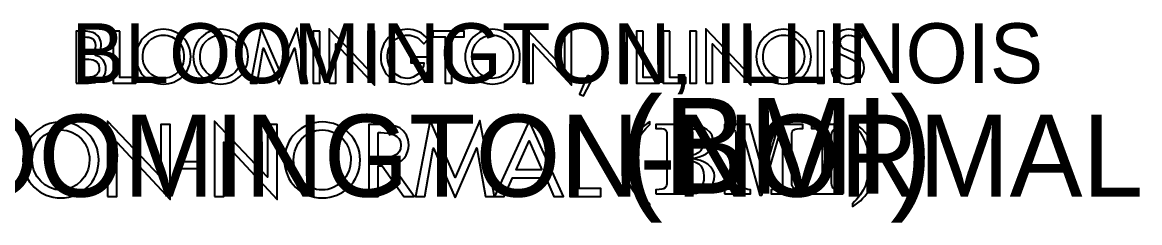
# Model space of a CAD drawing. Extents: x 0.25 to 5.47, y 0.33 to 5.65.
# Drawn here: x 4.092 to 5.466, y 0.332 to 0.578 of the extents above; entities that cross this region are included whole.
import ezdxf

# ---------------------------------------------------------------- set-up
doc = ezdxf.new("R2010")
doc.units = 0
doc.header["$MEASUREMENT"] = 0

msp = doc.modelspace()

# ---------------------------------------------------------------- linework, layer by layer
at = {"color": 0}
for points in [[(4.15821, 0.503635), (4.17307, 0.503635), (4.17708, 0.503907), (4.18099, 0.504557), (4.18457, 0.50586), (4.18793, 0.507758), (4.19069, 0.510146), (4.19293, 0.513346), (4.19374, 0.515136), (4.19428, 0.51709), (4.19472, 0.519314), (4.19472, 0.521539), (4.19461, 0.524468), (4.19374, 0.527072), (4.19265, 0.529568), (4.19114, 0.531956), (4.18929, 0.534017), (4.18707, 0.535699), (4.18457, 0.536783), (4.18197, 0.537651), (4.18197, 0.537761), (4.18485, 0.539876), (4.18707, 0.542751), (4.18847, 0.546224), (4.18892, 0.549858), (4.18875, 0.552354), (4.18832, 0.554742), (4.18778, 0.556803), (4.18696, 0.558594), (4.18485, 0.561686), (4.18197, 0.564019), (4.1786, 0.565539), (4.17469, 0.566678), (4.17057, 0.567219), (4.16624, 0.567383), (4.15821, 0.567383), (4.15821, 0.503635)], [(4.21197, 0.567383), (4.20361, 0.567383), (4.20361, 0.503635), (4.23139, 0.503635), (4.23139, 0.510688), (4.21197, 0.510688), (4.21197, 0.567383)], [(4.2654, 0.569715), (4.26193, 0.569607), (4.25863, 0.569011), (4.25543, 0.568197), (4.25239, 0.567057), (4.24946, 0.565701), (4.24669, 0.564019), (4.24403, 0.562067), (4.24164, 0.560004), (4.23942, 0.557617), (4.23753, 0.555012), (4.23583, 0.552246), (4.23443, 0.549317), (4.23318, 0.546115), (4.23236, 0.542914), (4.23182, 0.539606), (4.23167, 0.536133), (4.23182, 0.532497), (4.23236, 0.529025), (4.23318, 0.525717), (4.23432, 0.522624), (4.23583, 0.519586), (4.23753, 0.516818), (4.23942, 0.514324), (4.24164, 0.511936), (4.24403, 0.509711), (4.24669, 0.507921), (4.24946, 0.506239), (4.25239, 0.504883), (4.25543, 0.503907), (4.25863, 0.503039), (4.26193, 0.502658), (4.2654, 0.502388), (4.26878, 0.502658), (4.27208, 0.503039), (4.27528, 0.503907), (4.27832, 0.504883), (4.28125, 0.506239), (4.28401, 0.507921), (4.28668, 0.509711), (4.28901, 0.511936), (4.29124, 0.514324), (4.29318, 0.516818), (4.29486, 0.519586), (4.29639, 0.522624), (4.29753, 0.525717), (4.29833, 0.529025), (4.29889, 0.532497), (4.29904, 0.536133), (4.29889, 0.539606), (4.29833, 0.542914), (4.29753, 0.546115), (4.29639, 0.549317), (4.29486, 0.552246), (4.29318, 0.555012), (4.29124, 0.557617), (4.28901, 0.560004), (4.28668, 0.562067), (4.28401, 0.564019), (4.28125, 0.565701), (4.27832, 0.567057), (4.27528, 0.568197), (4.27208, 0.569011), (4.26878, 0.569607), (4.2654, 0.569715)], [(4.33583, 0.569715), (4.33236, 0.569607), (4.32915, 0.569011), (4.32596, 0.568197), (4.32275, 0.567057), (4.31988, 0.565701), (4.31706, 0.564019), (4.31456, 0.562067), (4.31207, 0.560004), (4.30985, 0.557617), (4.30794, 0.555012), (4.30626, 0.552246), (4.30485, 0.549317), (4.3036, 0.546115), (4.30279, 0.542914), (4.30236, 0.539606), (4.30208, 0.536133), (4.30236, 0.532497), (4.30279, 0.529025), (4.3036, 0.525717), (4.30474, 0.522624), (4.30626, 0.519586), (4.30794, 0.516818), (4.30985, 0.514324), (4.31207, 0.511936), (4.31446, 0.509711), (4.31706, 0.507921), (4.31988, 0.506239), (4.32275, 0.504883), (4.32585, 0.503907), (4.32904, 0.503039), (4.33236, 0.502658), (4.33583, 0.502388), (4.33919, 0.502658), (4.3425, 0.503039), (4.34571, 0.503907), (4.34874, 0.504883), (4.35178, 0.506239), (4.3546, 0.507921), (4.3571, 0.509711), (4.35943, 0.511936), (4.36165, 0.514324), (4.36361, 0.516818), (4.36529, 0.519586), (4.36681, 0.522624), (4.36789, 0.525717), (4.36876, 0.529025), (4.36931, 0.532497), (4.36947, 0.536133), (4.36931, 0.539606), (4.36876, 0.542914), (4.36789, 0.546115), (4.36681, 0.549317), (4.36529, 0.552246), (4.36361, 0.555012), (4.36165, 0.557617), (4.35943, 0.560004), (4.3571, 0.562067), (4.35444, 0.564019), (4.35167, 0.565701), (4.34874, 0.567057), (4.34571, 0.568197), (4.3425, 0.569011), (4.33919, 0.569607), (4.33583, 0.569715)], [(4.40767, 0.502388), (4.42681, 0.546658), (4.42692, 0.546658), (4.43446, 0.503635), (4.44276, 0.503635), (4.42958, 0.570964), (4.40767, 0.5204), (4.38558, 0.570964), (4.3725, 0.503635), (4.38069, 0.503635), (4.38818, 0.54655), (4.38835, 0.54655), (4.40767, 0.502388)], [(4.4579, 0.567383), (4.44971, 0.567383), (4.44971, 0.503635), (4.4579, 0.503635), (4.4579, 0.567383)], [(4.46946, 0.503635), (4.47765, 0.503635), (4.47765, 0.55165), (4.52485, 0.500976), (4.52485, 0.567383), (4.51665, 0.567383), (4.51665, 0.520833), (4.46946, 0.570421), (4.46946, 0.503635)], [(4.56961, 0.535428), (4.56961, 0.528321), (4.58583, 0.528321), (4.58512, 0.524576), (4.58376, 0.521104), (4.58165, 0.517796), (4.57904, 0.514974), (4.57596, 0.512804), (4.57249, 0.51096), (4.5689, 0.509874), (4.56526, 0.50944), (4.56278, 0.509603), (4.56028, 0.509983), (4.55794, 0.510688), (4.55572, 0.511664), (4.55154, 0.51416), (4.5479, 0.517524), (4.54497, 0.521376), (4.54275, 0.525717), (4.54139, 0.530436), (4.54085, 0.535265), (4.54096, 0.538032), (4.54139, 0.540853), (4.54194, 0.543457), (4.54275, 0.545953), (4.54514, 0.550564), (4.54818, 0.554579), (4.55181, 0.557943), (4.5561, 0.560547), (4.55832, 0.561415), (4.56082, 0.562067), (4.56332, 0.5625), (4.56597, 0.562662), (4.56874, 0.5625), (4.5715, 0.561794), (4.57433, 0.560981), (4.57693, 0.559571), (4.57943, 0.558051), (4.58165, 0.556099), (4.58376, 0.554036), (4.58556, 0.55165), (4.59082, 0.557238), (4.58849, 0.560112), (4.58583, 0.562662), (4.58279, 0.564725), (4.57958, 0.566515), (4.57622, 0.567925), (4.57275, 0.568901), (4.56917, 0.569607), (4.56554, 0.569715), (4.56222, 0.569607), (4.55903, 0.569011), (4.55583, 0.568197), (4.55279, 0.567057), (4.55003, 0.565539), (4.54719, 0.563911), (4.54471, 0.561957), (4.54237, 0.559733), (4.54015, 0.557238), (4.53836, 0.554579), (4.53668, 0.55165), (4.53526, 0.548611), (4.53418, 0.54541), (4.53331, 0.542101), (4.53276, 0.538629), (4.53267, 0.534993), (4.53276, 0.531793), (4.53331, 0.528592), (4.53401, 0.525553), (4.53515, 0.522624), (4.53651, 0.519749), (4.53819, 0.51709), (4.53999, 0.514594), (4.5421, 0.512207), (4.54443, 0.509983), (4.54682, 0.508192), (4.54958, 0.506401), (4.55236, 0.504992), (4.55528, 0.503907), (4.55832, 0.503039), (4.56153, 0.502658), (4.56472, 0.502388), (4.56793, 0.502496), (4.57096, 0.503039), (4.574, 0.503743), (4.57667, 0.504719), (4.57932, 0.505968), (4.58165, 0.507488), (4.58388, 0.509332), (4.58599, 0.511231), (4.58778, 0.513346), (4.58946, 0.515679), (4.59082, 0.518175), (4.59196, 0.520833), (4.59278, 0.523762), (4.59347, 0.526693), (4.59392, 0.529839), (4.59403, 0.53304), (4.59403, 0.535428), (4.56961, 0.535428)], [(4.62028, 0.560275), (4.63542, 0.560275), (4.63542, 0.567383), (4.59668, 0.567383), (4.59668, 0.560275), (4.61193, 0.560275), (4.61193, 0.503635), (4.62028, 0.503635), (4.62028, 0.560275)], [(4.67031, 0.569715), (4.66683, 0.569607), (4.66347, 0.569011), (4.66026, 0.568197), (4.65722, 0.567057), (4.65429, 0.565701), (4.65153, 0.564019), (4.64887, 0.562067), (4.64654, 0.560004), (4.64432, 0.557617), (4.64236, 0.555012), (4.64068, 0.552246), (4.63932, 0.549317), (4.63807, 0.546115), (4.63721, 0.542914), (4.63667, 0.539606), (4.6365, 0.536133), (4.63667, 0.532497), (4.63721, 0.529025), (4.63807, 0.525717), (4.63917, 0.522624), (4.64068, 0.519586), (4.64236, 0.516818), (4.64432, 0.514324), (4.64654, 0.511936), (4.64887, 0.509711), (4.65153, 0.507921), (4.65429, 0.506239), (4.65722, 0.504883), (4.66026, 0.503907), (4.66347, 0.503039), (4.66683, 0.502658), (4.67031, 0.502388), (4.67361, 0.502658), (4.67692, 0.503039), (4.68012, 0.503907), (4.68321, 0.504883), (4.68608, 0.506239), (4.68892, 0.507921), (4.69151, 0.509711), (4.6939, 0.511936), (4.69613, 0.514324), (4.69808, 0.516818), (4.69971, 0.519586), (4.70122, 0.522624), (4.70236, 0.525717), (4.70318, 0.529025), (4.70378, 0.532497), (4.70389, 0.536133), (4.70378, 0.539606), (4.70318, 0.542914), (4.70236, 0.546115), (4.70122, 0.549317), (4.69971, 0.552246), (4.69808, 0.555012), (4.69613, 0.557617), (4.6939, 0.560004), (4.69151, 0.562067), (4.68892, 0.564019), (4.68608, 0.565701), (4.68321, 0.567057), (4.68012, 0.568197), (4.67692, 0.569011), (4.67361, 0.569607), (4.67031, 0.569715)], [(4.71164, 0.503635), (4.72, 0.503635), (4.72, 0.55165), (4.76719, 0.500976), (4.76719, 0.567383), (4.7589, 0.567383), (4.7589, 0.520833), (4.71164, 0.570421), (4.71164, 0.503635)], [(4.83599, 0.567383), (4.82764, 0.567383), (4.82764, 0.503635), (4.83599, 0.503635), (4.83599, 0.567383)], [(4.85568, 0.567383), (4.84739, 0.567383), (4.84739, 0.503635), (4.87517, 0.503635), (4.87517, 0.510688), (4.85568, 0.510688), (4.85568, 0.567383)], [(4.88835, 0.567383), (4.88015, 0.567383), (4.88015, 0.503635), (4.90793, 0.503635), (4.90793, 0.510688), (4.88835, 0.510688), (4.88835, 0.567383)], [(4.92111, 0.567383), (4.91292, 0.567383), (4.91292, 0.503635), (4.92111, 0.503635), (4.92111, 0.567383)], [(4.93261, 0.503635), (4.94081, 0.503635), (4.94081, 0.55165), (4.98807, 0.500976), (4.98807, 0.567383), (4.97987, 0.567383), (4.97987, 0.520833), (4.93261, 0.570421), (4.93261, 0.503635)], [(5.02832, 0.569715), (5.02485, 0.569607), (5.02165, 0.569011), (5.01844, 0.568197), (5.01531, 0.567057), (5.01237, 0.565701), (5.0096, 0.564019), (5.00711, 0.562067), (5.00456, 0.560004), (5.0025, 0.557617), (5.00043, 0.555012), (4.99875, 0.552246), (4.99735, 0.549317), (4.9961, 0.546115), (4.99528, 0.542914), (4.99485, 0.539606), (4.99457, 0.536133), (4.99485, 0.532497), (4.99528, 0.529025), (4.9961, 0.525717), (4.99735, 0.522624), (4.99875, 0.519586), (5.00043, 0.516818), (5.00239, 0.514324), (5.00456, 0.511936), (5.00694, 0.509711), (5.0096, 0.507921), (5.01237, 0.506239), (5.01531, 0.504883), (5.01833, 0.503907), (5.02154, 0.503039), (5.02485, 0.502658), (5.02832, 0.502388), (5.03168, 0.502658), (5.035, 0.503039), (5.03819, 0.503907), (5.04124, 0.504883), (5.04432, 0.506239), (5.0471, 0.507921), (5.04958, 0.509711), (5.05208, 0.511936), (5.05414, 0.514324), (5.0561, 0.516818), (5.05794, 0.519586), (5.05931, 0.522624), (5.06044, 0.525717), (5.06125, 0.529025), (5.06179, 0.532497), (5.06196, 0.536133), (5.06179, 0.539606), (5.06125, 0.542914), (5.06044, 0.546115), (5.05931, 0.549317), (5.05778, 0.552246), (5.0561, 0.555012), (5.05414, 0.557617), (5.05192, 0.560004), (5.04958, 0.562067), (5.04693, 0.564019), (5.04417, 0.565701), (5.04124, 0.567057), (5.03819, 0.568197), (5.035, 0.569011), (5.03168, 0.569607), (5.02832, 0.569715)], [(5.07807, 0.567383), (5.06972, 0.567383), (5.06972, 0.503635), (5.07807, 0.503635), (5.07807, 0.567383)], [(5.12528, 0.560439), (5.12375, 0.5625), (5.12207, 0.564453), (5.12028, 0.565972), (5.11822, 0.567383), (5.116, 0.56836), (5.11361, 0.569174), (5.11128, 0.569607), (5.10861, 0.569715), (5.10499, 0.569444), (5.10151, 0.568631), (5.09831, 0.567383), (5.09543, 0.565429), (5.09304, 0.563206), (5.0911, 0.560275), (5.09, 0.557075), (5.08957, 0.553331), (5.08985, 0.550131), (5.09071, 0.547364), (5.09207, 0.544868), (5.09392, 0.542751), (5.09597, 0.540961), (5.09831, 0.539279), (5.10097, 0.537924), (5.10374, 0.536675), (5.10807, 0.534722), (5.11208, 0.532769), (5.11556, 0.530274), (5.11708, 0.528754), (5.11806, 0.526964), (5.11876, 0.52474), (5.11903, 0.522353), (5.11887, 0.519749), (5.11822, 0.517361), (5.11708, 0.5153), (5.11567, 0.513346), (5.11404, 0.511664), (5.11208, 0.510579), (5.10969, 0.509711), (5.10736, 0.50944), (5.10487, 0.509711), (5.10249, 0.510417), (5.10042, 0.511501), (5.09847, 0.513075), (5.09694, 0.514865), (5.09581, 0.516928), (5.09517, 0.519314), (5.09483, 0.521918), (5.08664, 0.520128), (5.08751, 0.516385), (5.08886, 0.512912), (5.09082, 0.509983), (5.09321, 0.507379), (5.09614, 0.505262), (5.09928, 0.503743), (5.10292, 0.502767), (5.10667, 0.502388), (5.11083, 0.502767), (5.11475, 0.503907), (5.11822, 0.505533), (5.12125, 0.507921), (5.12375, 0.510688), (5.12571, 0.51416), (5.12696, 0.518067), (5.12739, 0.522353), (5.12696, 0.526096), (5.12608, 0.52946), (5.12457, 0.532335), (5.12261, 0.534993), (5.12028, 0.53711), (5.11751, 0.539008), (5.11442, 0.54069), (5.11128, 0.542101), (5.10667, 0.543892), (5.10362, 0.545301), (5.10069, 0.5472), (5.09961, 0.548449), (5.09864, 0.549858), (5.09804, 0.55154), (5.09776, 0.553331), (5.09804, 0.555393), (5.09874, 0.557238), (5.09988, 0.558757), (5.10124, 0.560112), (5.1046, 0.561957), (5.10846, 0.562662), (5.11165, 0.562229), (5.11442, 0.561089), (5.11664, 0.55919), (5.1186, 0.556532), (5.12528, 0.560439)], [(4.16639, 0.560275), (4.16862, 0.560275), (4.17122, 0.560112), (4.17378, 0.559842), (4.176, 0.559299), (4.1779, 0.558322), (4.17958, 0.557075), (4.18072, 0.555122), (4.18153, 0.552789), (4.18181, 0.549696), (4.18153, 0.546658), (4.18072, 0.544162), (4.17947, 0.542372), (4.1779, 0.540961), (4.17583, 0.539985), (4.17361, 0.539442), (4.17111, 0.539171), (4.16846, 0.539008), (4.16639, 0.539008), (4.16639, 0.560275)], [(4.2654, 0.50944), (4.26281, 0.509603), (4.26025, 0.509983), (4.25792, 0.510688), (4.25553, 0.511501), (4.25125, 0.513889), (4.2475, 0.517199), (4.24431, 0.521104), (4.24197, 0.525553), (4.2411, 0.528049), (4.2404, 0.530544), (4.24013, 0.533311), (4.24001, 0.536133), (4.24013, 0.538738), (4.2404, 0.541396), (4.241, 0.543892), (4.24181, 0.546386), (4.24403, 0.550836), (4.24707, 0.554742), (4.25071, 0.558051), (4.25515, 0.560547), (4.25749, 0.561415), (4.25999, 0.562067), (4.26264, 0.5625), (4.2654, 0.562662), (4.26807, 0.5625), (4.27067, 0.562067), (4.27322, 0.561415), (4.27572, 0.560547), (4.28, 0.558051), (4.28364, 0.554742), (4.28668, 0.550836), (4.2889, 0.546386), (4.28971, 0.543892), (4.29025, 0.541396), (4.29069, 0.538738), (4.29069, 0.536133), (4.29058, 0.533311), (4.29025, 0.530544), (4.28961, 0.528049), (4.28874, 0.525553), (4.2864, 0.521104), (4.28321, 0.517199), (4.27946, 0.513889), (4.27512, 0.511501), (4.27279, 0.510688), (4.2704, 0.509983), (4.2679, 0.509603), (4.2654, 0.50944)], [(4.33583, 0.50944), (4.33317, 0.509603), (4.33068, 0.509983), (4.32835, 0.510688), (4.32596, 0.511501), (4.32167, 0.513889), (4.31793, 0.517199), (4.31489, 0.521104), (4.31233, 0.525553), (4.31153, 0.528049), (4.31099, 0.530544), (4.31054, 0.533311), (4.31044, 0.536133), (4.31054, 0.538738), (4.31082, 0.541396), (4.31142, 0.543892), (4.31222, 0.546386), (4.31446, 0.550836), (4.31749, 0.554742), (4.32113, 0.558051), (4.32557, 0.560547), (4.3279, 0.561415), (4.3304, 0.562067), (4.33306, 0.5625), (4.33583, 0.562662), (4.33849, 0.5625), (4.3411, 0.562067), (4.34358, 0.561415), (4.34614, 0.560547), (4.35042, 0.558051), (4.354, 0.554742), (4.3571, 0.550836), (4.35932, 0.546386), (4.36014, 0.543892), (4.36068, 0.541396), (4.36111, 0.538738), (4.36111, 0.536133), (4.36111, 0.533311), (4.36068, 0.530544), (4.36003, 0.528049), (4.35915, 0.525553), (4.35682, 0.521104), (4.35362, 0.517199), (4.34988, 0.513889), (4.34554, 0.511501), (4.34321, 0.510688), (4.34082, 0.509983), (4.33832, 0.509603), (4.33583, 0.50944)], [(4.67031, 0.50944), (4.66764, 0.509603), (4.66515, 0.509983), (4.66276, 0.510688), (4.66043, 0.511501), (4.65608, 0.513889), (4.65235, 0.517199), (4.64914, 0.521104), (4.64681, 0.525553), (4.646, 0.528049), (4.6454, 0.530544), (4.64501, 0.533311), (4.64486, 0.536133), (4.64501, 0.538738), (4.64529, 0.541396), (4.64583, 0.543892), (4.64665, 0.546386), (4.64887, 0.550836), (4.65196, 0.554742), (4.65554, 0.558051), (4.66, 0.560547), (4.66238, 0.561415), (4.66488, 0.562067), (4.66749, 0.5625), (4.67031, 0.562662), (4.6729, 0.5625), (4.67557, 0.562067), (4.67806, 0.561415), (4.68056, 0.560547), (4.68485, 0.558051), (4.68847, 0.554742), (4.69151, 0.550836), (4.69374, 0.546386), (4.69461, 0.543892), (4.69515, 0.541396), (4.69553, 0.538738), (4.69553, 0.536133), (4.69542, 0.533311), (4.69515, 0.530544), (4.69444, 0.528049), (4.69363, 0.525553), (4.69125, 0.521104), (4.68804, 0.517199), (4.68431, 0.513889), (4.68001, 0.511501), (4.67763, 0.510688), (4.67529, 0.509983), (4.67279, 0.509603), (4.67031, 0.50944)], [(5.02832, 0.50944), (5.02572, 0.509603), (5.02322, 0.509983), (5.02083, 0.510688), (5.01844, 0.511501), (5.01417, 0.513889), (5.01042, 0.517199), (5.00738, 0.521104), (5.00489, 0.525553), (5.00401, 0.528049), (5.00347, 0.530544), (5.00304, 0.533311), (5.00293, 0.536133), (5.00304, 0.538738), (5.00331, 0.541396), (5.00401, 0.543892), (5.00472, 0.546386), (5.00694, 0.550836), (5.00999, 0.554742), (5.01372, 0.558051), (5.01807, 0.560547), (5.0204, 0.561415), (5.02289, 0.562067), (5.02556, 0.5625), (5.02832, 0.562662), (5.03108, 0.5625), (5.03364, 0.562067), (5.03624, 0.561415), (5.03863, 0.560547), (5.04292, 0.558051), (5.04665, 0.554742), (5.04958, 0.550836), (5.05181, 0.546386), (5.05263, 0.543892), (5.05317, 0.541396), (5.0536, 0.538738), (5.05376, 0.536133), (5.0536, 0.533311), (5.05317, 0.530544), (5.05251, 0.528049), (5.05165, 0.525553), (5.04932, 0.521104), (5.04611, 0.517199), (5.04237, 0.513889), (5.03803, 0.511501), (5.03569, 0.510688), (5.03331, 0.509983), (5.03082, 0.509603), (5.02832, 0.50944)], [(4.16639, 0.53304), (4.17122, 0.53304), (4.17378, 0.53304), (4.17638, 0.532661), (4.17904, 0.532064), (4.18137, 0.530979), (4.18349, 0.529568), (4.185, 0.527615), (4.18608, 0.525119), (4.18653, 0.522081), (4.18625, 0.519043), (4.18528, 0.516385), (4.18386, 0.514432), (4.18197, 0.512912), (4.17985, 0.511828), (4.17736, 0.511122), (4.17486, 0.510851), (4.17219, 0.510688), (4.16639, 0.510688), (4.16639, 0.53304)], [(4.78694, 0.513075), (4.77735, 0.490126), (4.78207, 0.488172), (4.79389, 0.510417), (4.78694, 0.513075)], [(4.13932, 0.455946), (4.1346, 0.455675), (4.12999, 0.455024), (4.12554, 0.453885), (4.12125, 0.452365), (4.11724, 0.450412), (4.11333, 0.448079), (4.10986, 0.445421), (4.10656, 0.442383), (4.10346, 0.439182), (4.10069, 0.435547), (4.09831, 0.43164), (4.0964, 0.427626), (4.09472, 0.42334), (4.09358, 0.418892), (4.09293, 0.414171), (4.09267, 0.409289), (4.09293, 0.404297), (4.09358, 0.399576), (4.09472, 0.395019), (4.0964, 0.390679), (4.09831, 0.386501), (4.10069, 0.38265), (4.10335, 0.379178), (4.10639, 0.375814), (4.10969, 0.372939), (4.11333, 0.370281), (4.11708, 0.368056), (4.12125, 0.366265), (4.12543, 0.364746), (4.12989, 0.363607), (4.1346, 0.362901), (4.13932, 0.362793), (4.14388, 0.362901), (4.1486, 0.363607), (4.15306, 0.364746), (4.15722, 0.366265), (4.1614, 0.368056), (4.16515, 0.370281), (4.16872, 0.372939), (4.1721, 0.375814), (4.17513, 0.379178), (4.17779, 0.38265), (4.18012, 0.386501), (4.18224, 0.390679), (4.18375, 0.395019), (4.18485, 0.399576), (4.18554, 0.404297), (4.18582, 0.409289), (4.18554, 0.414171), (4.18485, 0.418892), (4.18375, 0.42334), (4.18207, 0.427626), (4.18012, 0.43164), (4.17779, 0.435547), (4.17503, 0.439182), (4.17193, 0.442383), (4.16872, 0.445421), (4.16515, 0.448079), (4.16124, 0.450412), (4.15722, 0.452365), (4.15294, 0.453885), (4.14849, 0.455024), (4.14388, 0.455675), (4.13932, 0.455946)], [(4.19667, 0.364312), (4.20817, 0.364312), (4.20817, 0.43099), (4.2736, 0.360678), (4.2736, 0.452636), (4.2621, 0.452636), (4.2621, 0.388183), (4.19667, 0.456922), (4.19667, 0.364312)], [(4.32818, 0.364312), (4.33974, 0.364312), (4.33974, 0.43099), (4.40517, 0.360678), (4.40517, 0.452636), (4.39361, 0.452636), (4.39361, 0.388183), (4.32818, 0.456922), (4.32818, 0.364312)], [(4.46083, 0.455946), (4.45611, 0.455675), (4.45156, 0.455024), (4.4471, 0.453885), (4.44276, 0.452365), (4.43875, 0.450412), (4.43485, 0.448079), (4.43137, 0.445421), (4.42806, 0.442383), (4.42503, 0.439182), (4.42219, 0.435547), (4.41986, 0.43164), (4.41792, 0.427626), (4.41624, 0.42334), (4.41515, 0.418892), (4.41444, 0.414171), (4.41417, 0.409289), (4.41444, 0.404297), (4.41515, 0.399576), (4.41624, 0.395019), (4.41792, 0.390679), (4.41986, 0.386501), (4.42219, 0.38265), (4.42486, 0.379178), (4.4279, 0.375814), (4.43126, 0.372939), (4.43485, 0.370281), (4.43858, 0.368056), (4.44276, 0.366265), (4.44694, 0.364746), (4.45139, 0.363607), (4.45611, 0.362901), (4.46083, 0.362793), (4.46556, 0.362901), (4.47017, 0.363607), (4.47461, 0.364746), (4.47874, 0.366265), (4.48292, 0.368056), (4.48665, 0.370281), (4.49029, 0.372939), (4.4936, 0.375814), (4.49669, 0.379178), (4.49929, 0.38265), (4.50168, 0.386501), (4.50375, 0.390679), (4.50526, 0.395019), (4.5064, 0.399576), (4.50711, 0.404297), (4.50738, 0.409289), (4.50711, 0.414171), (4.5064, 0.418892), (4.50526, 0.42334), (4.50364, 0.427626), (4.50168, 0.43164), (4.49929, 0.435547), (4.49653, 0.439182), (4.49349, 0.442383), (4.49029, 0.445421), (4.48665, 0.448079), (4.48281, 0.450412), (4.47874, 0.452365), (4.47444, 0.453885), (4.47, 0.455024), (4.46544, 0.455675), (4.46083, 0.455946)], [(4.62418, 0.362793), (4.65082, 0.424046), (4.65099, 0.424046), (4.6614, 0.364312), (4.67279, 0.364312), (4.65474, 0.45779), (4.62418, 0.387804), (4.59358, 0.45779), (4.57557, 0.364312), (4.58697, 0.364312), (4.59739, 0.423774), (4.5975, 0.423774), (4.62418, 0.362793)], [(4.73557, 0.387207), (4.74571, 0.364312), (4.75765, 0.364312), (4.71511, 0.457249), (4.67264, 0.364312), (4.68446, 0.364312), (4.69472, 0.387207), (4.73557, 0.387207)], [(4.86388, 0.355414), (4.85889, 0.3597), (4.85471, 0.364854), (4.85124, 0.370551), (4.84847, 0.376682), (4.84625, 0.383192), (4.84472, 0.389974), (4.84392, 0.39681), (4.84358, 0.403754), (4.84375, 0.407661), (4.84392, 0.411404), (4.84418, 0.414876), (4.84457, 0.418349), (4.84597, 0.425022), (4.84793, 0.431099), (4.85069, 0.436957), (4.85417, 0.442492), (4.85622, 0.44515), (4.85861, 0.447754), (4.86111, 0.450412), (4.86388, 0.452908), (4.86388, 0.456108), (4.8604, 0.454047), (4.8571, 0.45166), (4.854, 0.449164), (4.85113, 0.446397), (4.84847, 0.443631), (4.84597, 0.440539), (4.84375, 0.437338), (4.84179, 0.43419), (4.83832, 0.427083), (4.83583, 0.419596), (4.83501, 0.41569), (4.83431, 0.411675), (4.83388, 0.407497), (4.83376, 0.403212), (4.83404, 0.3986), (4.83442, 0.394151), (4.83512, 0.389974), (4.8361, 0.38596), (4.83735, 0.382215), (4.83886, 0.378743), (4.84071, 0.375435), (4.84267, 0.372233), (4.84706, 0.366374), (4.85211, 0.360949), (4.85781, 0.356228), (4.86388, 0.351779), (4.86388, 0.355414)], [(5.11279, 0.351779), (5.11626, 0.354167), (5.11957, 0.356663), (5.12261, 0.359321), (5.12543, 0.362087), (5.12819, 0.365018), (5.13053, 0.368056), (5.13292, 0.371257), (5.13487, 0.374567), (5.13835, 0.381674), (5.14085, 0.38916), (5.14165, 0.393067), (5.14236, 0.397081), (5.14279, 0.401258), (5.1429, 0.405544), (5.14264, 0.410157), (5.14219, 0.414606), (5.14154, 0.418728), (5.14057, 0.422797), (5.13932, 0.42654), (5.13781, 0.430012), (5.13596, 0.433322), (5.134, 0.436524), (5.12956, 0.442219), (5.12457, 0.447374), (5.11887, 0.452094), (5.11279, 0.456108), (5.11279, 0.452908), (5.11778, 0.448731), (5.12196, 0.443901), (5.12543, 0.438314), (5.12819, 0.432237), (5.13043, 0.425836), (5.13194, 0.419054), (5.13276, 0.41211), (5.13303, 0.405274), (5.13292, 0.401367), (5.13276, 0.397786), (5.13249, 0.394151), (5.13211, 0.390842), (5.13069, 0.384169), (5.12875, 0.378039), (5.12597, 0.372071), (5.1225, 0.366536), (5.12044, 0.363769), (5.11806, 0.360949), (5.11556, 0.358344), (5.11279, 0.355686), (5.11279, 0.351779)], [(4.13932, 0.372504), (4.13569, 0.372613), (4.13222, 0.37321), (4.1289, 0.374186), (4.12571, 0.375435), (4.11974, 0.378743), (4.11458, 0.383192), (4.11014, 0.388618), (4.10693, 0.394857), (4.10568, 0.398221), (4.10487, 0.401801), (4.10433, 0.405544), (4.104, 0.409289), (4.10433, 0.413032), (4.10471, 0.416667), (4.10558, 0.420139), (4.10667, 0.423449), (4.10969, 0.429742), (4.11388, 0.435275), (4.11903, 0.439725), (4.125, 0.443197), (4.12831, 0.444444), (4.13178, 0.445421), (4.13542, 0.445964), (4.13932, 0.446126), (4.14307, 0.445964), (4.14665, 0.445421), (4.15012, 0.444444), (4.15349, 0.443197), (4.15944, 0.439725), (4.16461, 0.435275), (4.16872, 0.429742), (4.17182, 0.423449), (4.1729, 0.420139), (4.17378, 0.416667), (4.17432, 0.413032), (4.17443, 0.409289), (4.17415, 0.405544), (4.17378, 0.401801), (4.17279, 0.398221), (4.17156, 0.394857), (4.16835, 0.388618), (4.16401, 0.383192), (4.15875, 0.378743), (4.15278, 0.375435), (4.14958, 0.374186), (4.14626, 0.37321), (4.14279, 0.372613), (4.13932, 0.372504)], [(4.46083, 0.372504), (4.45725, 0.372613), (4.45378, 0.37321), (4.45042, 0.374186), (4.44721, 0.375435), (4.44125, 0.378743), (4.43608, 0.383192), (4.43164, 0.388618), (4.4285, 0.394857), (4.42725, 0.398221), (4.42638, 0.401801), (4.42583, 0.405544), (4.42557, 0.409289), (4.42583, 0.413032), (4.42626, 0.416667), (4.42708, 0.420139), (4.42817, 0.423449), (4.43126, 0.429742), (4.43544, 0.435275), (4.44054, 0.439725), (4.4465, 0.443197), (4.44987, 0.444444), (4.45335, 0.445421), (4.45692, 0.445964), (4.46083, 0.446126), (4.46457, 0.445964), (4.46821, 0.445421), (4.47168, 0.444444), (4.47499, 0.443197), (4.48096, 0.439725), (4.48611, 0.435275), (4.49029, 0.429742), (4.49333, 0.423449), (4.49447, 0.420139), (4.49528, 0.416667), (4.49582, 0.413032), (4.49599, 0.409289), (4.49571, 0.405544), (4.49528, 0.401801), (4.49431, 0.398221), (4.49306, 0.394857), (4.48986, 0.388618), (4.48557, 0.383192), (4.48025, 0.378743), (4.47428, 0.375435), (4.47114, 0.374186), (4.46778, 0.37321), (4.46431, 0.372613), (4.46083, 0.372504)], [(4.54622, 0.403049), (4.55083, 0.404189), (4.55501, 0.405979), (4.5586, 0.408475), (4.56168, 0.411513), (4.56401, 0.415147), (4.56581, 0.419163), (4.56694, 0.423449), (4.56722, 0.427897), (4.56651, 0.434028), (4.56446, 0.439725), (4.56082, 0.444715), (4.5561, 0.448622), (4.5504, 0.450846), (4.54443, 0.452094), (4.53819, 0.452636), (4.53207, 0.452636), (4.51818, 0.452636), (4.51818, 0.364312), (4.52974, 0.364312), (4.52974, 0.401964), (4.53444, 0.401964), (4.56099, 0.364312), (4.574, 0.364312), (4.54622, 0.403049)], [(4.52974, 0.442925), (4.53267, 0.442925), (4.53694, 0.442763), (4.54124, 0.442383), (4.54542, 0.441515), (4.54932, 0.440267), (4.55263, 0.438206), (4.55512, 0.435547), (4.55681, 0.431967), (4.55751, 0.427518), (4.55697, 0.422906), (4.55528, 0.419325), (4.5529, 0.416504), (4.54969, 0.414606), (4.54611, 0.413194), (4.54194, 0.412381), (4.53765, 0.411947), (4.53331, 0.411783), (4.52974, 0.411783), (4.52974, 0.442925)], [(4.77669, 0.452636), (4.76514, 0.452636), (4.76514, 0.364312), (4.8036, 0.364312), (4.8036, 0.374186), (4.77669, 0.374186), (4.77669, 0.452636)], [(4.87125, 0.367893), (4.90901, 0.367893), (4.91363, 0.367893), (4.91775, 0.368326), (4.92165, 0.368761), (4.92513, 0.369467), (4.92833, 0.370443), (4.9311, 0.371528), (4.9336, 0.372775), (4.93571, 0.374186), (4.93918, 0.377387), (4.94151, 0.381131), (4.94293, 0.385417), (4.94336, 0.389974), (4.94276, 0.394043), (4.94097, 0.397786), (4.93832, 0.401096), (4.93485, 0.404025), (4.93056, 0.406521), (4.92583, 0.408475), (4.92068, 0.409993), (4.91515, 0.411133), (4.91515, 0.411404), (4.91986, 0.41211), (4.92443, 0.413194), (4.92887, 0.414876), (4.93306, 0.416938), (4.93653, 0.419706), (4.93929, 0.423068), (4.94114, 0.427083), (4.94168, 0.431967), (4.94125, 0.436089), (4.93989, 0.440158), (4.93733, 0.443631), (4.93386, 0.446832), (4.92931, 0.449328), (4.92378, 0.451226), (4.92057, 0.451932), (4.9171, 0.452474), (4.91319, 0.4528), (4.90918, 0.452908), (4.87125, 0.452908), (4.87125, 0.448079), (4.87543, 0.447917), (4.87847, 0.447754), (4.88086, 0.447374), (4.88249, 0.446669), (4.88346, 0.445856), (4.88417, 0.444607), (4.88444, 0.442763), (4.88444, 0.440701), (4.88444, 0.382379), (4.88444, 0.380154), (4.884, 0.378039), (4.88346, 0.376519), (4.88238, 0.375162), (4.88069, 0.374024), (4.87831, 0.373318), (4.87528, 0.372939), (4.87125, 0.372775), (4.87125, 0.367893)], [(4.896, 0.438476), (4.896, 0.441407), (4.89638, 0.443631), (4.89692, 0.445258), (4.89806, 0.446397), (4.89974, 0.447211), (4.90196, 0.447754), (4.90474, 0.447917), (4.90847, 0.448079), (4.91319, 0.447917), (4.91737, 0.447483), (4.92085, 0.446506), (4.92361, 0.44515), (4.92583, 0.442925), (4.92736, 0.439996), (4.9279, 0.438043), (4.92833, 0.435981), (4.9286, 0.433485), (4.9286, 0.430826), (4.92833, 0.426921), (4.92751, 0.423449), (4.92583, 0.420574), (4.92333, 0.418078), (4.9196, 0.416124), (4.91471, 0.414714), (4.91178, 0.414279), (4.90864, 0.4139), (4.90483, 0.413738), (4.90082, 0.413629), (4.896, 0.413629), (4.896, 0.438476)], [(4.95557, 0.367893), (4.98763, 0.367893), (4.98763, 0.372775), (4.98443, 0.37321), (4.98167, 0.373915), (4.97944, 0.374838), (4.97765, 0.376247), (4.97624, 0.378201), (4.97515, 0.380533), (4.97461, 0.383626), (4.97444, 0.387478), (4.97444, 0.448079), (4.97624, 0.448079), (4.99903, 0.366265), (5.00125, 0.366265), (5.02528, 0.448079), (5.02681, 0.448079), (5.02681, 0.380697), (5.02669, 0.37831), (5.0261, 0.376682), (5.02528, 0.375271), (5.02387, 0.374294), (5.02208, 0.373589), (5.01975, 0.37321), (5.01665, 0.372939), (5.01307, 0.372775), (5.01307, 0.367893), (5.05225, 0.367893), (5.05225, 0.372775), (5.04844, 0.372939), (5.04557, 0.37321), (5.04308, 0.373753), (5.04124, 0.374567), (5.03988, 0.375706), (5.0389, 0.377225), (5.03836, 0.379286), (5.03819, 0.382107), (5.03819, 0.439725), (5.03836, 0.442057), (5.03874, 0.443901), (5.03944, 0.445421), (5.04069, 0.446397), (5.04237, 0.447211), (5.04486, 0.447646), (5.0479, 0.447917), (5.05192, 0.448079), (5.05192, 0.452908), (5.02181, 0.452908), (5.00375, 0.392199), (5.00364, 0.392199), (4.98654, 0.452908), (4.95557, 0.452908), (4.95557, 0.448079), (4.95975, 0.447917), (4.96289, 0.447754), (4.96544, 0.447374), (4.96724, 0.446669), (4.96832, 0.445421), (4.96903, 0.443901), (4.96946, 0.441678), (4.96946, 0.438911), (4.96946, 0.389594), (4.96929, 0.384874), (4.96847, 0.381131), (4.96733, 0.378201), (4.96571, 0.375976), (4.96376, 0.374457), (4.96126, 0.373481), (4.95861, 0.372939), (4.95557, 0.372775), (4.95557, 0.367893)], [(5.06233, 0.367893), (5.10113, 0.367893), (5.10113, 0.372775), (5.09722, 0.372775), (5.09418, 0.373047), (5.09169, 0.373481), (5.08985, 0.374186), (5.0886, 0.375271), (5.08778, 0.376682), (5.08735, 0.378472), (5.08724, 0.38086), (5.08724, 0.439996), (5.08735, 0.442383), (5.08778, 0.444174), (5.0886, 0.445529), (5.08985, 0.446506), (5.09169, 0.447211), (5.09403, 0.447646), (5.09706, 0.447917), (5.10086, 0.448079), (5.10086, 0.452908), (5.06233, 0.452908), (5.06233, 0.448079), (5.06614, 0.447917), (5.06917, 0.447646), (5.0715, 0.447211), (5.07335, 0.446506), (5.0746, 0.445529), (5.07531, 0.444174), (5.07568, 0.442383), (5.07585, 0.439996), (5.07585, 0.38086), (5.07568, 0.378472), (5.07531, 0.376682), (5.0746, 0.375271), (5.07335, 0.374186), (5.0715, 0.373481), (5.06917, 0.373047), (5.06614, 0.372775), (5.06233, 0.372775), (5.06233, 0.367893)], [(4.73096, 0.397081), (4.69933, 0.397081), (4.71511, 0.432943), (4.73096, 0.397081)], [(4.28749, 0.406956), (4.28749, 0.398762), (4.31358, 0.398762), (4.31358, 0.406956), (4.28749, 0.406956)], [(4.896, 0.408746), (4.90864, 0.408746), (4.91276, 0.408475), (4.91683, 0.407769), (4.92057, 0.406412), (4.92378, 0.40446), (4.92638, 0.401964), (4.9285, 0.3986), (4.92985, 0.394422), (4.93028, 0.389432), (4.93001, 0.384332), (4.92904, 0.380263), (4.92736, 0.377061), (4.92513, 0.374567), (4.92219, 0.372939), (4.91862, 0.371799), (4.91444, 0.371257), (4.90944, 0.371094), (4.905, 0.371257), (4.90181, 0.37169), (4.89931, 0.372342), (4.89779, 0.373318), (4.89665, 0.374729), (4.89626, 0.376411), (4.896, 0.378472), (4.896, 0.38086), (4.896, 0.408746)]]:
    msp.add_lwpolyline(points, dxfattribs=at)

# ---------------------------------------------------------------- texts
for s, height, p in [('BLOOMINGTON, ILLINOIS', 0.0734473, (4.15226, 0.503589)), ('(BMI)', 0.117639, (4.82728, 0.367858)), ('CENTRAL IL RGNL ARPT AT BLOOMINGTON-NORMAL', 0.10051, (2.01297, 0.36436))]:
    msp.add_text(s, height=height, dxfattribs=at).set_placement(p)

doc.saveas('drawing.dxf')
